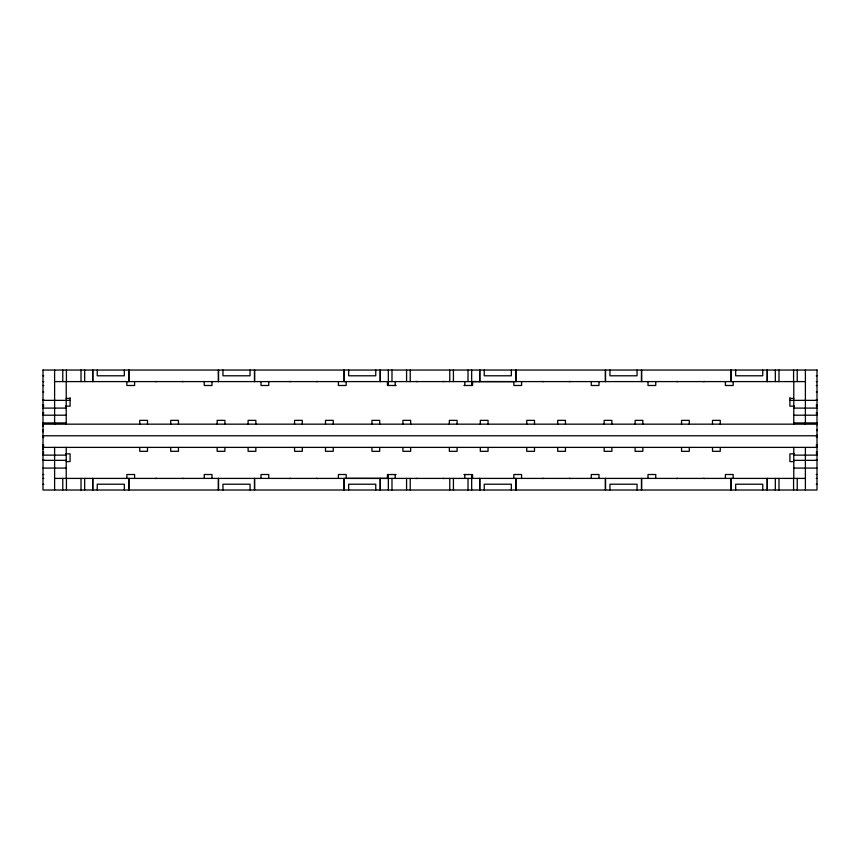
<?xml version="1.0" encoding="UTF-8"?>
<svg xmlns="http://www.w3.org/2000/svg" width="860" height="860" viewBox="0 0 860 860"><rect width="100%" height="100%" fill="white"/><g stroke="black" fill="none" stroke-linecap="round" stroke-linejoin="round"><path stroke-width="1.29" d="M43 449.318L43 447.383L43.731 447.383M43 437.708L43 435.773L817 435.773L817 435.052M43 431.903L43 429.968M43 426.098L43 424.163L817 424.163L817 424.894M817 430.699L817 429.968M43 370.047L817 370.047M43 375.788L43.731 375.852M816.269 375.852L817 375.788M43 381.593L43.731 381.657M54.61 381.593L805.39 381.593M816.269 381.657L817 381.593M43 385.527L43.731 385.527M396.073 385.527L387.43 385.463L387.43 381.593M463.927 385.527L472.57 385.463L472.57 381.593L513.85 381.625L513.85 385.495L521.59 385.495L521.59 381.625M816.269 385.527L817 385.527M43 391.977L43.731 391.977M816.269 391.977L817 391.977M66.22 398.395L70.09 398.395M789.91 398.395L793.78 398.395M43 399.717L43.731 399.717M816.269 399.717L817 399.717M43 400.362L70.09 400.362M789.91 400.362L817 400.362M43 404.931L43.731 404.931M816.269 404.931L817 404.931M43 406.135L43.731 406.135M65.5 406.135L70.09 406.135L70.09 397.782M794.5 406.135L789.91 406.135L789.91 397.782M816.269 406.135L817 406.135M43 408.102L66.22 408.102M793.78 408.102L817 408.102M43 412.671L43.731 412.671M816.269 412.671L817 412.671M43 413.875L43.731 413.875M816.269 413.875L817 413.875M43 415.197L66.22 415.197M793.78 415.197L817 415.197M43 422.937L66.22 422.937M793.78 422.937L817 422.937M43 437.127L43.731 437.127M816.269 437.127L817 437.127M43 444.867L43.731 444.867M816.269 444.867L817 444.867M43 446.125L43.731 446.125M816.269 446.125L817 446.125M43 447.383L817 447.383M43 451.962L43.731 451.962M816.269 451.962L817 451.962M43 453.865L43.731 453.865M65.5 453.865L70.09 453.865L70.09 461.605L66.22 461.605M794.5 453.865L789.91 453.865L789.91 461.605L793.78 461.605M816.269 453.865L817 453.865M43 455.123L66.22 455.123M793.78 455.123L817 455.123M43 459.702L43.731 459.702M816.269 459.702L817 459.702M43 460.347L66.22 460.347M793.78 460.347L817 460.347M43 468.087L66.22 468.087M793.78 468.087L817 468.087M43 474.537L43.731 474.537M396.073 474.537L387.43 474.537L387.43 478.407L346.15 478.375L346.15 474.505L338.41 474.505L338.41 478.375M463.927 474.537L472.57 474.537L472.57 478.407M816.269 474.537L817 474.537M43 478.407L43.731 478.407M54.61 478.407L805.39 478.407M816.269 478.407L817 478.407M43 484.212L43.731 484.212M816.269 484.212L817 484.212M817 369.983L817 490.017L43 490.017L43 369.983M805.39 369.983L805.39 424.464M805.39 447.383L805.39 490.017M797.231 369.983L797.231 381.593M797.231 478.407L797.231 490.017M793.78 381.539L793.78 424.163M793.78 447.372L793.78 478.375M793.576 369.983L793.576 381.593M793.576 478.407L793.576 490.017M778.988 369.983L778.988 381.593M778.988 478.407L778.988 490.017M775.333 369.983L775.333 381.593M775.333 478.407L775.333 490.017M767.335 369.983L767.335 381.593M767.335 478.407L767.335 490.017M767.174 369.983L767.174 381.593M767.174 478.407L767.174 490.017M762.755 369.983L762.755 375.788L735.665 375.788L735.665 369.983M762.755 490.017L762.755 484.212L735.665 484.212L735.665 490.017M733.15 381.625L733.15 385.495L725.41 385.495L725.41 381.625M733.15 478.375L733.15 474.505L725.41 474.505L725.41 478.375M731.247 369.983L731.247 381.593M731.247 478.407L731.247 490.017M731.086 369.983L731.086 381.593M731.086 478.407L731.086 490.017M720.25 424.227L720.25 420.357L712.51 420.357L712.51 424.227M720.25 447.447L720.25 451.317L712.51 451.317L712.51 447.447M689.29 424.227L689.29 420.357L681.55 420.357L681.55 424.227M689.29 447.447L689.29 451.317L681.55 451.317L681.55 447.447M655.75 381.625L655.75 385.495L648.01 385.495L648.01 381.625M655.75 478.375L655.75 474.505L648.01 474.505L648.01 478.375M642.85 424.227L642.85 420.357L635.11 420.357L635.11 424.227M642.85 447.447L642.85 451.317L635.11 451.317L635.11 447.447M641.625 369.983L641.625 381.593M641.625 478.407L641.625 490.017M641.463 369.983L641.463 381.593M641.463 478.407L641.463 490.017M637.045 369.983L637.045 375.788L609.955 375.788L609.955 369.983M637.045 490.017L637.045 484.212L609.955 484.212L609.955 490.017M611.89 424.227L611.89 420.357L604.15 420.357L604.15 424.227M611.89 447.447L611.89 451.317L604.15 451.317L604.15 447.447M605.537 369.983L605.537 381.593M605.537 478.407L605.537 490.017M605.375 369.983L605.375 381.593M605.375 478.407L605.375 490.017M598.99 381.625L598.99 385.495L591.25 385.495L591.25 381.625M598.99 478.375L598.99 474.505L591.25 474.505L591.25 478.375M565.45 424.227L565.45 420.357L557.71 420.357L557.71 424.227M565.45 447.447L565.45 451.317L557.71 451.317L557.71 447.447M534.49 424.227L534.49 420.357L526.75 420.357L526.75 424.227M534.49 447.447L534.49 451.317L526.75 451.317L526.75 447.447M521.59 478.375L521.59 474.505L513.85 474.505L513.85 478.375M515.914 369.983L515.914 381.593M515.914 478.407L515.914 490.017M515.753 369.983L515.753 381.593M515.753 478.407L515.753 490.017M511.334 369.983L511.334 375.788L484.244 375.788L484.244 369.983M511.334 490.017L511.334 484.212L484.244 484.212L484.244 490.017M488.05 424.227L488.05 420.357L480.31 420.357L480.31 424.227M488.05 447.447L488.05 451.317L480.31 451.317L480.31 447.447M479.826 369.983L479.826 381.593M479.826 478.407L479.826 490.017M479.665 369.983L479.665 381.593M479.665 478.407L479.665 490.017M471.667 369.983L471.667 385.527M471.667 474.537L471.667 490.017M468.012 369.983L468.012 381.593M468.012 478.407L468.012 490.017M464.83 381.593L464.83 385.463M464.83 474.537L464.83 478.407M457.09 424.227L457.09 420.357L449.35 420.357L449.35 424.227M457.09 447.447L457.09 451.317L449.35 451.317L449.35 447.447M453.424 369.983L453.424 381.593M453.424 478.407L453.424 490.017M449.769 369.983L449.769 381.593M449.769 478.407L449.769 490.017M410.65 424.227L410.65 420.357L402.91 420.357L402.91 424.227M410.65 447.447L410.65 451.317L402.91 451.317L402.91 447.447M410.231 369.983L410.231 381.593M410.231 478.407L410.231 490.017M406.576 369.983L406.576 381.593M406.576 478.407L406.576 490.017M395.17 381.593L395.17 385.463M395.17 474.537L395.17 478.407M391.988 369.983L391.988 381.593M391.988 478.407L391.988 490.017M388.333 369.983L388.333 385.527M388.333 474.537L388.333 490.017M380.335 369.983L380.335 381.593M380.335 478.407L380.335 490.017M380.174 369.983L380.174 381.593M380.174 478.407L380.174 490.017M379.69 424.227L379.69 420.357L371.95 420.357L371.95 424.227M379.69 447.447L379.69 451.317L371.95 451.317L371.95 447.447M375.755 369.983L375.755 375.788L348.665 375.788L348.665 369.983M375.755 490.017L375.755 484.212L348.665 484.212L348.665 490.017M346.15 381.625L346.15 385.495L338.41 385.495L338.41 381.625M344.247 369.983L344.247 381.593M344.247 478.407L344.247 490.017M344.086 369.983L344.086 381.593M344.086 478.407L344.086 490.017M333.25 424.227L333.25 420.357L325.51 420.357L325.51 424.227M333.25 447.447L333.25 451.317L325.51 451.317L325.51 447.447M302.29 424.227L302.29 420.357L294.55 420.357L294.55 424.227M302.29 447.447L302.29 451.317L294.55 451.317L294.55 447.447M268.75 381.625L268.75 385.495L261.01 385.495L261.01 381.625M268.75 478.375L268.75 474.505L261.01 474.505L261.01 478.375M255.85 424.227L255.85 420.357L248.11 420.357L248.11 424.227M255.85 447.447L255.85 451.317L248.11 451.317L248.11 447.447M254.625 369.983L254.625 381.593M254.625 478.407L254.625 490.017M254.463 369.983L254.463 381.593M254.463 478.407L254.463 490.017M250.045 369.983L250.045 375.788L222.955 375.788L222.955 369.983M250.045 490.017L250.045 484.212L222.955 484.212L222.955 490.017M224.89 424.227L224.89 420.357L217.15 420.357L217.15 424.227M224.89 447.447L224.89 451.317L217.15 451.317L217.15 447.447M218.537 369.983L218.537 381.593M218.537 478.407L218.537 490.017M218.375 369.983L218.375 381.593M218.375 478.407L218.375 490.017M211.99 381.625L211.99 385.495L204.25 385.495L204.25 381.625M211.99 478.375L211.99 474.505L204.25 474.505L204.25 478.375M178.45 424.227L178.45 420.357L170.71 420.357L170.71 424.227M178.45 447.447L178.45 451.317L170.71 451.317L170.71 447.447M147.49 424.227L147.49 420.357L139.75 420.357L139.75 424.227M147.49 447.447L147.49 451.317L139.75 451.317L139.75 447.447M134.59 381.625L134.59 385.495L126.85 385.495L126.85 381.625M134.59 478.375L134.59 474.505L126.85 474.505L126.85 478.375M128.914 369.983L128.914 381.593M128.914 478.407L128.914 490.017M128.753 369.983L128.753 381.593M128.753 478.407L128.753 490.017M124.334 369.983L124.334 375.788L97.244 375.788L97.244 369.983M124.334 490.017L124.334 484.212L97.244 484.212L97.244 490.017M92.826 369.983L92.826 381.593M92.826 478.407L92.826 490.017M92.665 369.983L92.665 381.593M92.665 478.407L92.665 490.017M84.667 369.983L84.667 381.593M84.667 478.407L84.667 490.017M81.012 369.983L81.012 381.593M81.012 478.407L81.012 490.017M66.424 369.983L66.424 381.593M66.424 478.407L66.424 490.017M66.22 381.539L66.22 424.163M66.22 447.372L66.22 478.375M62.769 369.983L62.769 381.593M62.769 478.407L62.769 490.017M54.61 369.983L54.61 424.464M54.61 447.383L54.61 490.017M416.036 478.612A2.902 2.902 0 0 1 417.1 478.407M442.9 478.407A2.902 2.902 0 0 1 443.964 478.612M417.1 381.593A2.902 2.902 0 0 1 416.036 381.388M443.964 381.388A2.902 2.902 0 0 1 442.9 381.593M156.52 381.625A2.902 2.902 0 0 1 155.456 381.421M183.384 381.421A2.902 2.902 0 0 1 182.32 381.625M290.68 381.625A2.902 2.902 0 0 1 289.616 381.421M317.544 381.421A2.902 2.902 0 0 1 316.48 381.625M543.52 381.625A2.902 2.902 0 0 1 542.456 381.421M570.384 381.421A2.902 2.902 0 0 1 569.32 381.625M677.68 381.625A2.902 2.902 0 0 1 676.616 381.421M704.544 381.421A2.902 2.902 0 0 1 703.48 381.625M182.32 478.375A2.902 2.902 0 0 1 183.384 478.579M155.456 478.579A2.902 2.902 0 0 1 156.52 478.375M316.48 478.375A2.902 2.902 0 0 1 317.544 478.579M289.616 478.579A2.902 2.902 0 0 1 290.68 478.375M569.32 478.375A2.902 2.902 0 0 1 570.384 478.579M542.456 478.579A2.902 2.902 0 0 1 543.52 478.375M703.48 478.375A2.902 2.902 0 0 1 704.544 478.579M676.616 478.579A2.902 2.902 0 0 1 677.68 478.375"/></g></svg>
